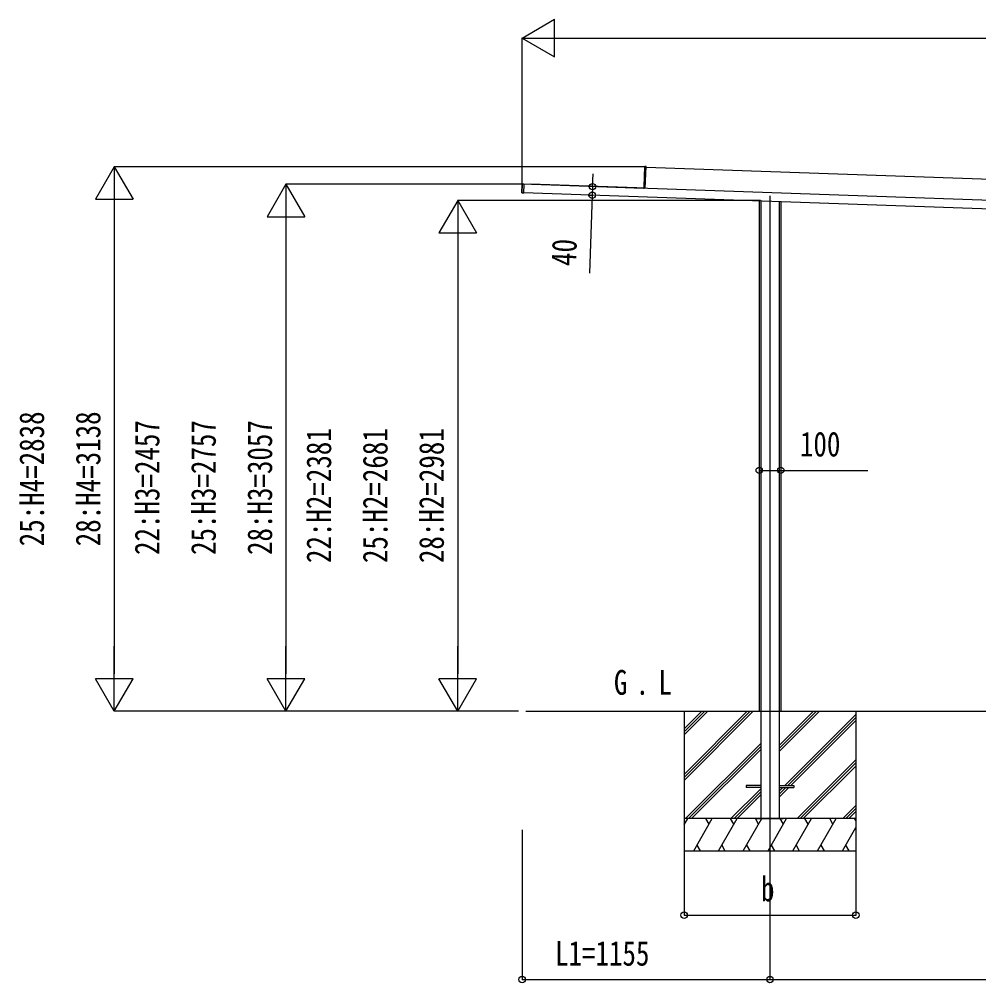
# Model space of a CAD drawing. Units: millimetres, scale not verified. Extents: x -14718 to 14718, y -10397 to 10401.
# Drawn here: x -4510 to -40, y -5976 to -1486 of the extents above; entities that cross this region are included whole.
import ezdxf
from ezdxf.enums import TextEntityAlignment as Align

# ---------------------------------------------------------------- set-up
doc = ezdxf.new("R2010")
doc.units = ezdxf.units.MM
doc.header["$LTSCALE"] = 50
for name, color, linetype in [('0-2_USER1', 3, 'Continuous'), ('0-4_YKK_12', 2, 'Continuous'), ('0-5_YKK_A1', 4, 'Continuous'), ('0-6_YKK_D', 6, 'Continuous')]:
    doc.layers.add(name, color=color, linetype=linetype)
doc.styles.add('ＭＳ ゴシック', font='')
doc.styles.get('ＭＳ ゴシック').set_extended_font_data('MS Gothic')

msp = doc.modelspace()

# ---------------------------------------------------------------- linework, layer by layer
at = {"layer": '0-4_YKK_12'}
msp.add_line((-1012.48, -2308.75), (-1012.48, -5264.1), dxfattribs=at)
at = {"layer": '0-5_YKK_A1'}
for p, q in [((-1595.37, -2172.92), (-1598.59, -2265.02)), ((-1595.37, -2172.92), (-1595.84, -2172.91)), ((-1589.83, -2172.78), (-1595.37, -2172.92)), ((-1595.36, -2172.42), (-1589.82, -2172.28)), ((-1593.38, -2274.19), (-1589.83, -2172.78)), ((-1589.91, -2174.98), (2671.73, -2323.8)), ((-1589.82, -2172.28), (-1589.83, -2172.78)), ((-2168.47, -2295.4), (-2167.03, -2254.34)), ((-2166.56, -2254.36), (-2168, -2295.42)), ((-2166.56, -2254.36), (-2167.03, -2254.34)), ((-2159.02, -2254.16), (-2166.56, -2254.36)), ((-2159.02, -2254.16), (-2160.49, -2296.14)), ((-1601.24, -2274.64), (-2159.06, -2255.16)), ((-2128.12, -2256.24), (-2128.09, -2255.14)), ((-1633.39, -2272.42), (-2128.09, -2255.14)), ((-2123.28, -2256.41), (-2123.27, -2256.11)), ((-2123.27, -2256.11), (-2123.25, -2255.51)), ((3235.6, -2443.55), (-1759.06, -2269.13)), ((-1633.42, -2273.52), (-1633.39, -2272.42)), ((-1628.38, -2273.7), (-1628.37, -2273.4)), ((-1628.37, -2273.4), (-1628.35, -2272.8)), ((-1628.35, -2272.8), (-1628.34, -2272.5)), ((-1624.38, -2273.84), (-1624.36, -2273.14)), ((-1593.39, -2274.22), (-1624.36, -2273.14)), ((-1598.87, -2273.03), (-1599.34, -2273.01)), ((-1598.59, -2265.02), (-1599.06, -2265)), ((-1598.59, -2265.02), (-1598.87, -2273.03)), ((-1593.38, -2274.19), (-1593.4, -2274.92)), ((-2168, -2295.42), (-2168.47, -2295.4)), ((-2160.5, -2296.64), (-2168.01, -2295.92)), ((-2168, -2295.42), (-2160.49, -2296.14)), ((-2160.49, -2296.14), (-2160.5, -2296.64)), ((3234.2, -2483.53), (-2160.45, -2295.14)), ((-1062.48, -2333.48), (-1062.48, -4711.6)), ((-1055.61, -2333.72), (-1055.61, -5211.6)), ((-969.34, -2336.73), (-969.34, -5211.6)), ((-962.48, -2336.97), (-962.48, -4711.6)), ((-2149.96, -4711.6), (4257.53, -4711.6)), ((-1412.48, -4711.6), (-1412.48, -5361.6)), ((-1412.48, -5005.58), (-1118.5, -4711.6)), ((-1412.48, -5019.72), (-1104.35, -4711.6)), ((-1412.48, -5033.86), (-1090.21, -4711.6)), ((-1412.48, -4793.44), (-1330.63, -4711.6)), ((-1412.48, -4807.59), (-1316.49, -4711.6)), ((-1412.48, -4821.73), (-1302.35, -4711.6)), ((-969.34, -4899.09), (-781.84, -4711.6)), ((-969.34, -4884.95), (-795.99, -4711.6)), ((-969.34, -4870.81), (-810.13, -4711.6)), ((-612.48, -4711.6), (-612.48, -5361.6)), ((-943.5, -5057.1), (-612.48, -4726.08)), ((-929.36, -5057.1), (-612.48, -4740.22)), ((-915.21, -5057.1), (-612.48, -4754.36)), ((-1406.37, -5211.6), (-1055.61, -4860.85)), ((-1392.22, -5211.6), (-1055.61, -4874.99)), ((-1378.08, -5211.6), (-1055.61, -4889.13)), ((-885.87, -5211.6), (-612.48, -4938.21)), ((-871.72, -5211.6), (-612.48, -4952.35)), ((-857.58, -5211.6), (-612.48, -4966.49)), ((-1194.23, -5211.6), (-1055.61, -5072.98)), ((-1123.11, -5057.1), (-1123.11, -5066.1)), ((-1055.61, -5057.1), (-1123.11, -5057.1)), ((-1055.61, -5066.1), (-1123.11, -5066.1)), ((-969.34, -5057.1), (-901.84, -5057.1)), ((-969.34, -5111.22), (-924.21, -5066.1)), ((-969.34, -5082.94), (-952.5, -5066.1)), ((-969.34, -5097.08), (-938.36, -5066.1)), ((-969.34, -5066.1), (-901.84, -5066.1)), ((-901.84, -5057.1), (-901.84, -5066.1)), ((-1180.09, -5211.6), (-1055.61, -5087.12)), ((-1165.95, -5211.6), (-1055.61, -5101.26)), ((-673.73, -5211.6), (-612.48, -5150.34)), ((-659.59, -5211.6), (-612.48, -5164.48)), ((-645.45, -5211.6), (-612.48, -5178.63)), ((-612.48, -5211.6), (-1412.48, -5211.6)), ((-1412.48, -5240.54), (-1395.77, -5211.6)), ((-1410.77, -5237.58), (-1412.48, -5234.62)), ((-1367.93, -5361.6), (-1281.33, -5211.6)), ((-1296.33, -5237.58), (-1311.33, -5211.6)), ((-1252.46, -5361.6), (-1165.86, -5211.6)), ((-1180.86, -5237.58), (-1195.86, -5211.6)), ((-1136.99, -5361.6), (-1050.39, -5211.6)), ((-1065.39, -5237.58), (-1080.39, -5211.6)), ((-1073.38, -5211.6), (-951.58, -5211.6)), ((-1021.52, -5361.6), (-934.92, -5211.6)), ((-949.92, -5237.58), (-964.92, -5211.6)), ((-906.05, -5361.6), (-819.45, -5211.6)), ((-834.45, -5237.58), (-849.45, -5211.6)), ((-790.58, -5361.6), (-703.98, -5211.6)), ((-718.98, -5237.58), (-733.98, -5211.6)), ((-675.11, -5361.6), (-612.48, -5253.12)), ((-612.48, -5222.05), (-618.51, -5211.6)), ((-1352.93, -5335.62), (-1337.93, -5361.6)), ((-1237.46, -5335.62), (-1222.46, -5361.6)), ((-1121.99, -5335.62), (-1106.99, -5361.6)), ((-1006.52, -5335.62), (-991.52, -5361.6)), ((-891.05, -5335.62), (-876.05, -5361.6)), ((-775.58, -5335.62), (-760.58, -5361.6)), ((-660.11, -5335.62), (-645.11, -5361.6)), ((-1412.48, -5361.6), (-612.48, -5361.6))]:
    msp.add_line(p, q, dxfattribs=at)
for points in [[(-1599.34, -2273.01), (-1599.06, -2265), (-1595.84, -2172.91)], [(-2166.55, -2253.86), (-2159, -2253.66), (-2159.02, -2254.16)], [(-2123.25, -2255.51), (-2123.24, -2255.21), (-1628.34, -2272.5)], [(-1624.36, -2273.14), (-1624.34, -2272.64), (-1599.66, -2273.5)]]:
    msp.add_lwpolyline(points, dxfattribs=at)
for centre, radius, start, end in [((-1595.34, -2172.92), 0.5, 91.5, 178), ((-1593.31, -2172.75), 2.07, 171.06854, 184.93146), ((-2166.53, -2254.36), 0.5, 91.5, 178), ((-2164.5, -2254.18), 2.07, 171.06854, 184.93146), ((-1599.84, -2272.99), 0.5, 268, 358), ((-1599.84, -2272.73), 0.765, 269.05171, 301.0406), ((-1599.65, -2273.26), 0.242, 269.80053, 328.78296), ((-1596.77, -2258.23), 15.54, 259.3054, 261.87346), ((-1599.14, -2275.2), 1.85, 83.82294, 99.58333), ((-1602.1, -2273.14), 3.17, 351.51431, 355.97407), ((-1599.87, -2272.99), 1, 337.89786, 358), ((-1593.42, -2274.19), 0.046, 321.12762, 0.80407), ((-2167.97, -2295.42), 0.5, 178, 264.5), ((-2165.95, -2295.74), 2.07, 171.06854, 184.93146)]:
    msp.add_arc(centre, radius, start, end, dxfattribs=at)
for centre, ratio, start_param in [((-1606.46, -2273.76), 0.038227, 0), ((-1606.44, -2273.76), 0.061163, 0.0374041)]:
    msp.add_ellipse(centre, major_axis=(13.07, -0.46), ratio=ratio, start_param=start_param, end_param=0.962078, dxfattribs=at)
at = {"layer": '0-6_YKK_D'}
for p, q in [((-2167.43, -1573.84), (-2015.88, -1486.34)), ((-2015.88, -1661.34), (-2015.88, -1486.34)), ((-2167.43, -2292.79), (-2167.43, -1572.84)), ((-2167.43, -1573.84), (-2015.88, -1661.34)), ((-2167.43, -1573.84), (-1864.32, -1573.84)), ((-1992.43, -1573.84), (3067.58, -1573.84)), ((-4067.43, -2173.84), (-4154.93, -2325.4)), ((-1597.73, -2173.84), (-4068.43, -2173.84)), ((-4067.43, -2173.84), (-3979.93, -2325.4)), ((-4067.43, -2173.84), (-4067.43, -2476.95)), ((-1839.15, -2266.34), (-1837.07, -2206.87)), ((-3267.43, -2254.9), (-3354.93, -2406.46)), ((-2166.55, -2254.9), (-3268.43, -2254.9)), ((-3267.43, -2254.9), (-3179.93, -2406.46)), ((-3267.43, -2254.9), (-3267.43, -2558.01)), ((-1839.15, -2266.34), (-1840.54, -2306.31)), ((-4154.93, -2325.4), (-3979.93, -2325.4)), ((-2467.43, -2330.18), (-2554.93, -2481.73)), ((-1057.18, -2330.18), (-2468.43, -2330.18)), ((-2467.43, -2330.18), (-2379.93, -2481.73)), ((-2467.43, -2330.18), (-2467.43, -2633.28)), ((-1859.1, -2305.66), (-1839.54, -2306.35)), ((-1840.54, -2306.31), (-1853.24, -2669.89)), ((-4067.43, -2348.84), (-4067.43, -4536.6)), ((-3354.93, -2406.46), (-3179.93, -2406.46)), ((-3267.43, -2429.9), (-3267.43, -4536.6)), ((-2554.93, -2481.73), (-2379.93, -2481.73)), ((-2467.43, -2505.18), (-2467.43, -4536.6)), ((-4067.43, -4711.6), (-4067.43, -4408.49)), ((-3267.43, -4711.6), (-3267.43, -4408.49)), ((-2467.43, -4711.6), (-2467.43, -4408.49)), ((-4067.43, -4711.6), (-4154.93, -4560.05)), ((-3979.93, -4560.05), (-4154.93, -4560.05)), ((-4067.43, -4711.6), (-3979.93, -4560.05)), ((-3267.43, -4711.6), (-3354.93, -4560.05)), ((-3179.93, -4560.05), (-3354.93, -4560.05)), ((-3267.43, -4711.6), (-3179.93, -4560.05)), ((-2467.43, -4711.6), (-2554.93, -4560.05)), ((-2379.93, -4560.05), (-2554.93, -4560.05)), ((-2467.43, -4711.6), (-2379.93, -4560.05)), ((-2184.3, -4711.6), (-4068.43, -4711.6)), ((-2184.3, -4711.6), (-3268.43, -4711.6)), ((-2184.3, -4711.6), (-2468.43, -4711.6)), ((-2167.43, -5264.1), (-2167.43, -5962.6)), ((-1012.48, -5265.1), (-1012.48, -5962.6)), ((-1012.48, -5265.1), (-1012.48, -5962.6)), ((-1412.48, -5362.6), (-1412.48, -5662.6)), ((-612.48, -5362.6), (-612.48, -5662.6)), ((-1412.48, -5661.6), (-612.48, -5661.6)), ((-2167.43, -5961.6), (-1012.48, -5961.6)), ((-1012.48, -5961.6), (2087.32, -5961.6))]:
    msp.add_line(p, q, dxfattribs=at)
msp.add_lwpolyline([(-1062.48, -3588.59), (-962.48, -3588.59), (-557.38, -3588.59)], dxfattribs=at)
for centre in [(-1839.15, -2266.34), (-1840.54, -2306.31), (-1062.48, -3588.59), (-962.48, -3588.59), (-1412.48, -5661.6), (-612.48, -5661.6), (-2167.43, -5961.6), (-1012.48, -5961.6), (-1012.48, -5961.6)]:
    msp.add_circle(centre, 14.88, dxfattribs=at)

# ---------------------------------------------------------------- texts
at = {"layer": '0-2_USER1', "style": 'ＭＳ ゴシック', "width": 0.8}
for s, p in [('G', (-1739.5, -4669.1)), ('L', (-1532.63, -4669.1)), ('.', (-1638.7, -4669.1))]:
    msp.add_text(s, height=115.5, dxfattribs=at).set_placement(p, align=Align.BOTTOM_LEFT)
at = {"layer": '0-6_YKK_D', "style": 'ＭＳ ゴシック', "width": 0.8}
for s, rotation, p in [('40', 88, (-1882.18, -2638.86)), ('25:H4=2838', 90, (-4359.93, -3942.52)), ('28:H4=3138', 90, (-4097.43, -3942.52)), ('22:H3=2457', 90, (-3822.43, -3983.05)), ('25:H3=2757', 90, (-3559.93, -3983.05)), ('28:H3=3057', 90, (-3297.43, -3983.05)), ('22:H2=2381', 90, (-3022.43, -4020.69)), ('25:H2=2681', 90, (-2759.93, -4020.69)), ('28:H2=2981', 90, (-2497.43, -4020.69))]:
    msp.add_text(s, height=115.5, rotation=rotation, dxfattribs=at).set_placement(p, align=Align.BOTTOM_LEFT)
for s, p in [('100', (-872.98, -3558.59)), ('b', (-1054.48, -5631.6)), ('L1=1155', (-2014.1, -5931.6))]:
    msp.add_text(s, height=115.5, dxfattribs=at).set_placement(p, align=Align.BOTTOM_LEFT)

doc.saveas('drawing.dxf')
